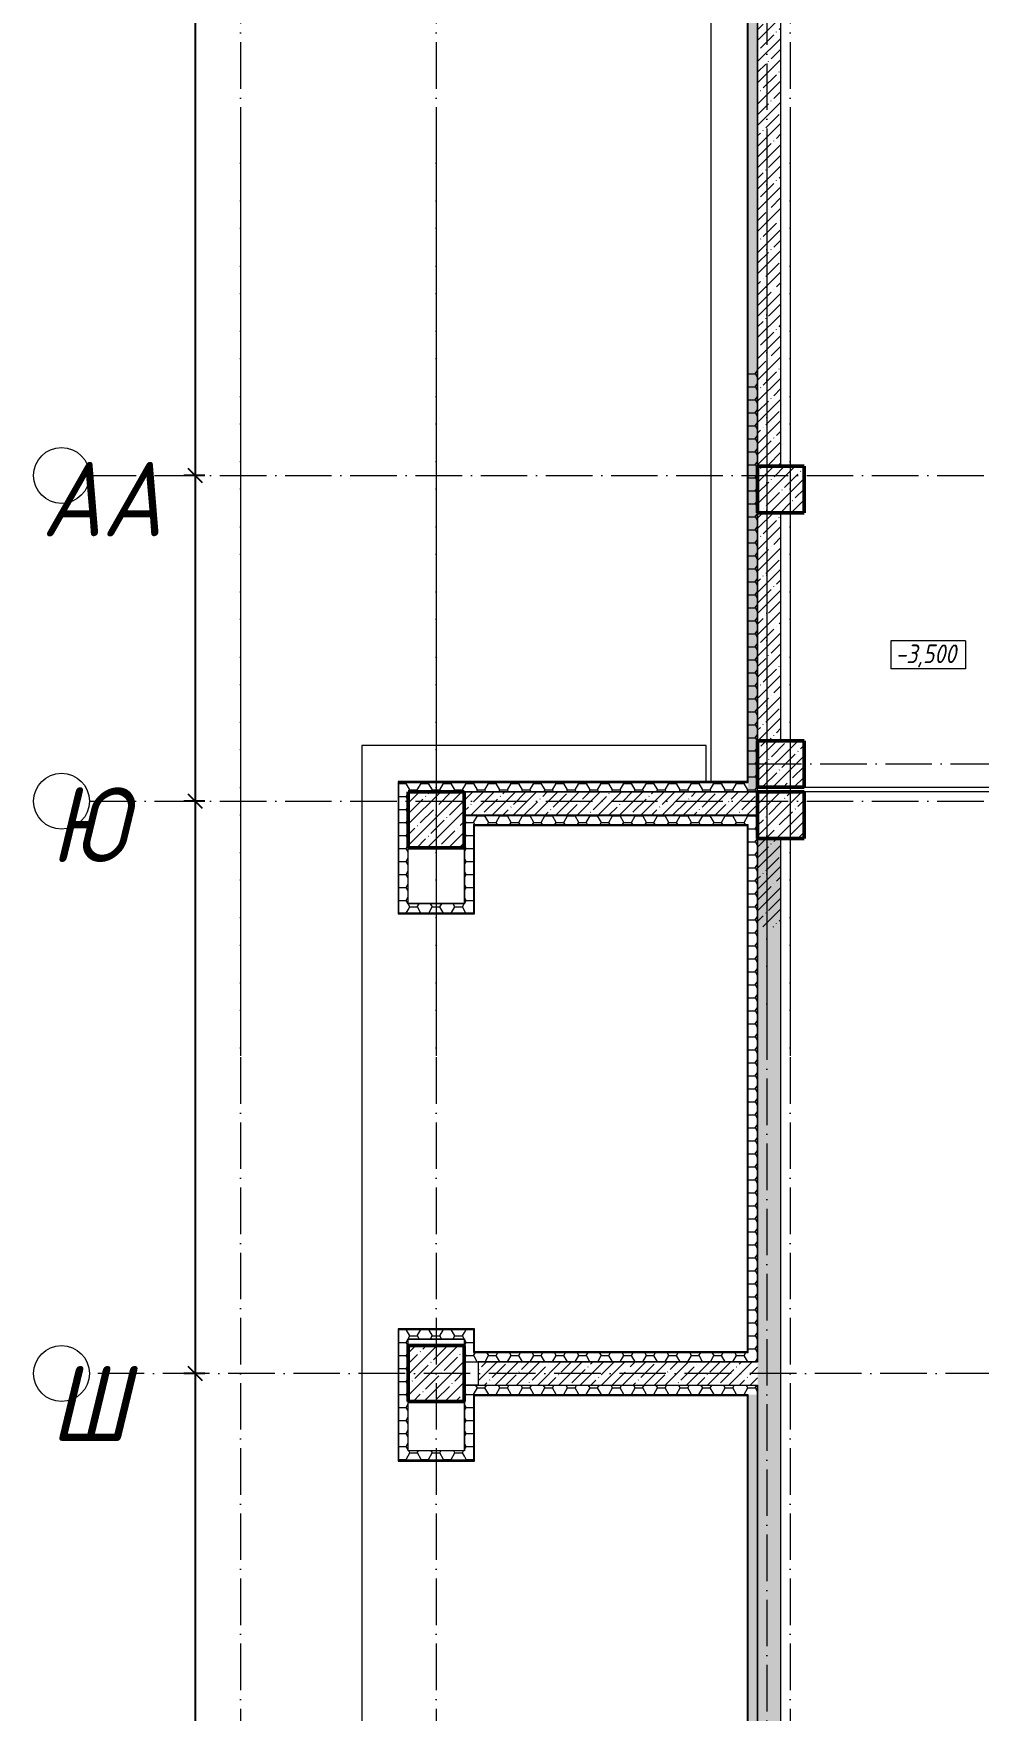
# Model space of a CAD drawing. Header units: millimetres. Extents: x -356862 to 418287, y 0 to 839748.
# Drawn here: x -284025 to -273880, y 492077 to 510096 of the extents above; entities that cross this region are included whole.
import ezdxf

# ---------------------------------------------------------------- set-up
doc = ezdxf.new("R2010")
doc.units = ezdxf.units.MM
doc.linetypes.add('50_200_ШТРИХ_1Т_ш5_п1_п1_', pattern=[700, 500, -100, 0, -100])
for name, color, linetype, lineweight in [('A-____-____-DIMS', 7, 'Continuous', 9), ('A-FLOR-____-OTLN', 7, 'Continuous', 9), ('A-WALL-____-MCUT', 7, 'Continuous', 13), ('A-WALL-____-MCUT-1', 7, 'Continuous', 9), ('A-WALL-____-MCUT-3', 7, 'Continuous', 9), ('A-WALL-____-PATT-1', 7, 'Continuous', 9), ('A-WALL-FNSH-MCUT-1', 7, 'Continuous', 9), ('G-____-____-DIMS', 7, 'Continuous', 9), ('S-COLS-____-MCUT', 7, 'Continuous', 50), ('S-COLS-____-OTLN', 7, 'Continuous', 9), ('S-GRID-____-IDEN', 7, 'Continuous', 9), ('S-GRID-____-OTLN-1', 7, '50_200_ШТРИХ_1Т_ш5_п1_п1_', 9)]:
    doc.layers.add(name, color=color, linetype=linetype, lineweight=lineweight)
doc.styles.add('ISOCPEUR_I', font='isocpeui.ttf', dxfattribs={"width": 0.9, "height": 2.5})
doc.styles.add('ISOCPEUR_I_2', font='isocpeui.ttf', dxfattribs={"width": 0.85, "height": 2.3})
doc.dimstyles.new('ISO-2_5_0_9К_БОЛЬШОЙ_ОСИ', dxfattribs={"dimscale": 304.8, "dimtxt": 248.995294, "dimasz": 0.492126, "dimexe": 0.393701, "dimexo": 0, "dimgap": 0, "dimtad": 1, "dimdec": 0, "dimzin": 0, "dimdsep": 46, "dimtxsty": 'ISOCPEUR_I', "dimblk1": 'OBLIQUE', "dimblk2": 'OBLIQUE', "dimsah": 1, "dimcen": 0.09, "dimdle": 0.393701, "dimazin": 0, "dimtfac": 1, "dimtdec": 4, "dimtix": 1, "dimtmove": 0, "dimatfit": 3, "dimfxl": 1, "dimtvp": 1, "dimtolj": 1, "dimtzin": 0, "dimarcsym": 2})
pattern_1 = [(45, (-71050, -42631.04), (-114.04925, 114.04925), []), (45, (-70935.95, -42631.04), (-114.04925, 114.04925), [201.613, -40.323, 3.353, -36.97])]
pattern_2 = [(0, (-350751.34, 459015.94), (120.967, 69.841), [80.645, -161.29]), (120, (-350751.34, 459015.94), (-120.96808, 69.84086), [80.645, -161.29]), (60, (-350751.34, 459015.94), (-8e-05, 139.68186), [0, -161.29, 80.645, 0])]
pattern_3 = [(45, (-74750, -43231.04), (-114.04925, 114.04925), []), (45, (-74635.95, -43231.04), (-114.04925, 114.04925), [201.613, -40.323, 3.353, -36.97])]
pattern_4 = [(315, (-46181.04, 74750), (114.04925, 114.04925), []), (315, (-46181.04, 74635.95), (114.04925, 114.04925), [201.613, -40.323, 3.353, -36.97])]
pattern_5 = [(45, (-74750, -42681.04), (-114.04925, 114.04925), []), (45, (-74635.95, -42681.04), (-114.04925, 114.04925), [201.613, -40.323, 3.353, -36.97])]
pattern_6 = [(45, (-350751.34, 459015.94), (-114.04925, 114.04925), []), (45, (-350637.3, 459015.94), (-114.04925, 114.04925), [201.612, -40.322, 3.353, -36.97])]
pattern_7 = [(0, (-350751.34, 459015.94), (120.968, 69.841), [80.645, -161.29]), (120, (-350751.34, 459015.94), (-120.96808, 69.84086), [80.645, -161.29]), (60, (-350751.34, 459015.94), (-8e-05, 139.68186), [0, -161.29, 80.645, 0])]
pattern_8 = [(45, (-350751.34, 459015.94), (-114.04925, 114.04925), []), (45, (-350637.3, 459015.94), (-114.04925, 114.04925), [201.612, -40.322, 3.353, -36.97])]

# ---------------------------------------------------------------- blocks, each defined once
blk = doc.blocks.new('BSC_Колонна _Прямоугольная - 600х600-25984397-АР1_Кладочный план подвала в осях 1-64_Ю-ЯЯ')
at = {"layer": 'S-COLS-____-OTLN'}
h = blk.add_hatch(dxfattribs=at)
h.set_pattern_fill('FP_31', color=256, style=0, pattern_type=2)
h.set_pattern_definition(pattern_1)
h.paths.add_polyline_path([(-300, -300), (300, -300), (300, 300), (-300, 300), (-300, 63)], flags=0)
at = {"layer": 'S-COLS-____-MCUT'}
for p, q in [((300, 300), (-300, 300)), ((-300, 300), (-300, -300)), ((300, -300), (300, 300)), ((-300, -300), (300, -300))]:
    blk.add_line(p, q, dxfattribs=at)
blk = doc.blocks.new('BSC_Колонна _Прямоугольная - 500х500-V48-АР1_Кладочный план подвала в осях 1-64_Ю-ЯЯ')
at = {"layer": 'S-COLS-____-OTLN'}
h = blk.add_hatch(dxfattribs=at)
h.set_pattern_fill('FP_57', color=256, style=0, pattern_type=2)
h.set_pattern_definition(pattern_3)
h.paths.add_polyline_path([(-250, -250), (250, -250), (250, 250), (-250, 250)], flags=0)
at = {"layer": 'S-COLS-____-MCUT'}
for p, q in [((250, 250), (-250, 250)), ((-250, 250), (-250, -250)), ((250, -250), (250, 250)), ((-250, -250), (250, -250))]:
    blk.add_line(p, q, dxfattribs=at)
blk = doc.blocks.new('BSC_Колонна _Прямоугольная - 500х500-V123-АР1_Кладочный план подвала в осях 1-64_Ю-ЯЯ')
at = {"layer": 'S-COLS-____-OTLN'}
h = blk.add_hatch(dxfattribs=at)
h.set_pattern_fill('FP_139', color=256, style=0, pattern_type=2)
h.set_pattern_definition(pattern_4)
h.paths.add_polyline_path([(-250, -250), (250, -250), (250, 250), (-250, 250)], flags=0)
at = {"layer": 'S-COLS-____-MCUT'}
for p, q in [((250, 250), (-250, 250)), ((-250, 250), (-250, -250)), ((250, -250), (250, 250)), ((-250, -250), (250, -250))]:
    blk.add_line(p, q, dxfattribs=at)
blk = doc.blocks.new('BSC_Колонна _Прямоугольная - 500х500-V130-АР1_Кладочный план подвала в осях 1-64_Ю-ЯЯ')
at = {"layer": 'S-COLS-____-OTLN'}
h = blk.add_hatch(dxfattribs=at)
h.set_pattern_fill('FP_146', color=256, style=0, pattern_type=2)
h.set_pattern_definition(pattern_5)
h.paths.add_polyline_path([(-250, -250), (250, -250), (250, 250), (-250, 250), (-250, 13)], flags=0)
at = {"layer": 'S-COLS-____-MCUT'}
for p, q in [((250, 250), (-250, 250)), ((-250, 250), (-250, -250)), ((250, -250), (250, 250)), ((-250, -250), (250, -250))]:
    blk.add_line(p, q, dxfattribs=at)
blk = doc.blocks.new('Ось сетки - Круг_Ø6_00__ISO-2_5_0_9K_-25732049-АР1_Кладочный план подвала в осях 1-64_Ю-ЯЯ')
at = {"layer": 'S-GRID-____-IDEN'}
blk.add_circle((0, 0), 3, dxfattribs=at)
blk = doc.blocks.new('_Oblique')
at = {"color": 0, "linetype": 'ByBlock', "lineweight": -2}
blk.add_line((-0.5, -0.5), (0.5, 0.5), dxfattribs=at)
blk = doc.blocks.new('*D8468')
at = {"layer": 'A-____-____-DIMS', "color": 0, "lineweight": -2, "transparency": 16777216}
for p, q in [((-282291, 511067), (-282291, 505227)), ((-282185, 510947), (-282411, 510947)), ((-282185, 505347), (-282411, 505347))]:
    blk.add_line(p, q, dxfattribs=at)
at = {"layer": 'Defpoints', "color": 0, "transparency": 16777216}
for p in [(-282185, 510947), (-282291, 505347), (-282185, 505347)]:
    blk.add_point(p, dxfattribs=at)
at = {"layer": 'A-____-____-DIMS', "color": 0, "lineweight": -2, "transparency": 16777216, "xscale": 150, "yscale": 150, "zscale": 150}
for p, rotation in [((-282291, 510947), 90), ((-282291, 505347), 270)]:
    blk.add_blockref('_Oblique', p, dxfattribs=dict(at, rotation=rotation))
at = {"layer": 'A-____-____-DIMS', "color": 0, "transparency": 16777216, "insert": (-282292, 508147), "char_height": 2.5, "width": 758.48, "attachment_point": 5, "rotation": 90, "style": 'ISOCPEUR_I'}
blk.add_mtext('\\A1;5600', dxfattribs=at)
blk = doc.blocks.new('*D8469')
at = {"layer": 'A-____-____-DIMS', "color": 0, "lineweight": -2, "transparency": 16777216}
for p, q in [((-282291, 505467), (-282291, 501727)), ((-282185, 505347), (-282411, 505347)), ((-282185, 501847), (-282411, 501847))]:
    blk.add_line(p, q, dxfattribs=at)
at = {"layer": 'Defpoints', "color": 0, "transparency": 16777216}
for p in [(-282185, 505347), (-282291, 501847), (-282185, 501847)]:
    blk.add_point(p, dxfattribs=at)
at = {"layer": 'A-____-____-DIMS', "color": 0, "lineweight": -2, "transparency": 16777216, "xscale": 150, "yscale": 150, "zscale": 150}
for p, rotation in [((-282291, 505347), 90), ((-282291, 501847), 270)]:
    blk.add_blockref('_Oblique', p, dxfattribs=dict(at, rotation=rotation))
at = {"layer": 'A-____-____-DIMS', "color": 0, "transparency": 16777216, "insert": (-282292, 503597), "char_height": 2.5, "width": 758.48, "attachment_point": 5, "rotation": 90, "style": 'ISOCPEUR_I'}
blk.add_mtext('\\A1;3500', dxfattribs=at)
blk = doc.blocks.new('Высотные отметки - 9_5х3_5_h_-17668430-АР1_Кладочный план подвала в осях 1-64_Ю-ЯЯ')
at = {"layer": 'G-____-____-DIMS'}
for p, q in [((-4, 3), (-4, 0)), ((4, 3), (-4, 3)), ((4, 3), (4, 0)), ((4, 0), (-4, 0))]:
    blk.add_line(p, q, dxfattribs=at)
blk = doc.blocks.new('BSC_Колонна _Прямоугольная - 600х600-25984397-АР1_Кладочный план подвала в осях 1-64_А-ГГ')
at = {"layer": 'S-COLS-____-OTLN'}
h = blk.add_hatch(dxfattribs=at)
h.set_pattern_fill('FP_14', color=256, style=0, pattern_type=2)
h.set_pattern_definition(pattern_1)
h.paths.add_polyline_path([(-300, -300), (300, -300), (300, 300), (-300, 300)], flags=0)
at = {"layer": 'S-COLS-____-MCUT'}
for p, q in [((300, 300), (-300, 300)), ((-300, 300), (-300, -300)), ((300, -300), (300, 300)), ((-300, -300), (300, -300))]:
    blk.add_line(p, q, dxfattribs=at)
blk = doc.blocks.new('BSC_Колонна _Прямоугольная - 600х600-V8-АР1_Кладочный план подвала в осях 1-64_А-ГГ')
at = {"layer": 'S-COLS-____-OTLN'}
h = blk.add_hatch(dxfattribs=at)
h.set_pattern_fill('FP_17', color=256, style=0, pattern_type=2)
h.set_pattern_definition([(315, (-36681.04, 71050), (114.04925, 114.04925), []), (315, (-36681.04, 70935.95), (114.04925, 114.04925), [201.613, -40.323, 3.353, -36.97])])
h.paths.add_polyline_path([(-300, 300), (-300, -300), (300, -300), (300, 300), (174, 300)], flags=0)
at = {"layer": 'S-COLS-____-MCUT'}
for p, q in [((300, 300), (-300, 300)), ((-300, 300), (-300, -300)), ((300, -300), (300, 300)), ((-300, -300), (300, -300))]:
    blk.add_line(p, q, dxfattribs=at)
blk = doc.blocks.new('BSC_Колонна _Прямоугольная - 500х500-V88-АР1_Кладочный план подвала в осях 1-64_А-ГГ')
at = {"layer": 'S-COLS-____-OTLN'}
h = blk.add_hatch(dxfattribs=at)
h.set_pattern_fill('FP_100', color=256, style=0, pattern_type=2)
h.set_pattern_definition(pattern_3)
h.paths.add_polyline_path([(-250, -250), (250, -250), (250, 250), (-250, 250)], flags=0)
at = {"layer": 'S-COLS-____-MCUT'}
for p, q in [((250, 250), (-250, 250)), ((-250, 250), (-250, -250)), ((250, -250), (250, 250)), ((-250, -250), (250, -250))]:
    blk.add_line(p, q, dxfattribs=at)
blk = doc.blocks.new('BSC_Колонна _Прямоугольная - 500х500-V127-АР1_Кладочный план подвала в осях 1-64_А-ГГ')
at = {"layer": 'S-COLS-____-OTLN'}
h = blk.add_hatch(dxfattribs=at)
h.set_pattern_fill('FP_142', color=256, style=0, pattern_type=2)
h.set_pattern_definition(pattern_4)
h.paths.add_polyline_path([(-250, 250), (-250, -250), (250, -250), (250, 250)], flags=0)
at = {"layer": 'S-COLS-____-MCUT'}
for p, q in [((250, 250), (-250, 250)), ((-250, 250), (-250, -250)), ((250, -250), (250, 250)), ((-250, -250), (250, -250))]:
    blk.add_line(p, q, dxfattribs=at)
blk = doc.blocks.new('BSC_Колонна _Прямоугольная - 500х500-V133-АР1_Кладочный план подвала в осях 1-64_А-ГГ')
at = {"layer": 'S-COLS-____-OTLN'}
h = blk.add_hatch(dxfattribs=at)
h.set_pattern_fill('FP_149', color=256, style=0, pattern_type=2)
h.set_pattern_definition(pattern_5)
h.paths.add_polyline_path([(-250, -250), (250, -250), (250, 250), (-250, 250), (-250, 194)], flags=0)
at = {"layer": 'S-COLS-____-MCUT'}
for p, q in [((250, 250), (-250, 250)), ((-250, 250), (-250, -250)), ((250, -250), (250, 250)), ((-250, -250), (250, -250))]:
    blk.add_line(p, q, dxfattribs=at)
blk = doc.blocks.new('Ось сетки - Круг_Ø6_00__ISO-2_5_0_9K_-25732049-АР1_Кладочный план подвала в осях 1-64_А-ГГ')
at = {"layer": 'S-GRID-____-IDEN'}
blk.add_circle((0, 0), 3, dxfattribs=at)
blk = doc.blocks.new('*D8091')
at = {"layer": 'A-____-____-DIMS', "color": 0, "lineweight": -2, "transparency": 16777216}
for p, q in [((-282291, 505467), (-282291, 501727)), ((-282185, 505347), (-282411, 505347)), ((-282185, 501847), (-282411, 501847))]:
    blk.add_line(p, q, dxfattribs=at)
at = {"layer": 'Defpoints', "color": 0, "transparency": 16777216}
for p in [(-282185, 505347), (-282291, 501847), (-282185, 501847)]:
    blk.add_point(p, dxfattribs=at)
at = {"layer": 'A-____-____-DIMS', "color": 0, "lineweight": -2, "transparency": 16777216, "xscale": 150, "yscale": 150, "zscale": 150}
for p, rotation in [((-282291, 505347), 90), ((-282291, 501847), 270)]:
    blk.add_blockref('_Oblique', p, dxfattribs=dict(at, rotation=rotation))
at = {"layer": 'A-____-____-DIMS', "color": 0, "transparency": 16777216, "insert": (-282292, 503597), "char_height": 2.5, "width": 758.48, "attachment_point": 5, "rotation": 90, "style": 'ISOCPEUR_I'}
blk.add_mtext('\\A1;3500', dxfattribs=at)
blk = doc.blocks.new('*D8092')
at = {"layer": 'A-____-____-DIMS', "color": 0, "lineweight": -2, "transparency": 16777216}
for p, q in [((-282185, 501847), (-282411, 501847)), ((-282291, 501967), (-282291, 495577)), ((-282185, 495697), (-282411, 495697))]:
    blk.add_line(p, q, dxfattribs=at)
at = {"layer": 'Defpoints', "color": 0, "transparency": 16777216}
for p in [(-282185, 501847), (-282291, 495697), (-282185, 495697)]:
    blk.add_point(p, dxfattribs=at)
at = {"layer": 'A-____-____-DIMS', "color": 0, "lineweight": -2, "transparency": 16777216, "xscale": 150, "yscale": 150, "zscale": 150}
for p, rotation in [((-282291, 501847), 90), ((-282291, 495697), 270)]:
    blk.add_blockref('_Oblique', p, dxfattribs=dict(at, rotation=rotation))
at = {"layer": 'A-____-____-DIMS', "color": 0, "transparency": 16777216, "insert": (-282292, 498772), "char_height": 2.5, "width": 701.02, "attachment_point": 5, "rotation": 90, "style": 'ISOCPEUR_I'}
blk.add_mtext('\\A1;6150', dxfattribs=at)
blk = doc.blocks.new('*D8093')
at = {"layer": 'A-____-____-DIMS', "color": 0, "lineweight": -2, "transparency": 16777216}
for p, q in [((-282291, 495817), (-282291, 489577)), ((-282185, 495697), (-282411, 495697)), ((-282185, 489697), (-282411, 489697))]:
    blk.add_line(p, q, dxfattribs=at)
at = {"layer": 'Defpoints', "color": 0, "transparency": 16777216}
for p in [(-282185, 495697), (-282291, 489697), (-282185, 489697)]:
    blk.add_point(p, dxfattribs=at)
at = {"layer": 'A-____-____-DIMS', "color": 0, "lineweight": -2, "transparency": 16777216, "xscale": 150, "yscale": 150, "zscale": 150}
for p, rotation in [((-282291, 495697), 90), ((-282291, 489697), 270)]:
    blk.add_blockref('_Oblique', p, dxfattribs=dict(at, rotation=rotation))
at = {"layer": 'A-____-____-DIMS', "color": 0, "transparency": 16777216, "insert": (-282292, 492697), "char_height": 2.5, "width": 758.48, "attachment_point": 5, "rotation": 90, "style": 'ISOCPEUR_I'}
blk.add_mtext('\\A1;6000', dxfattribs=at)

msp = doc.modelspace()

# ---------------------------------------------------------------- hatches: boundary and pattern name
at = {"layer": 'A-WALL-____-PATT-1'}
h = msp.add_hatch(dxfattribs=at)
h.set_pattern_fill('FP_54', color=256, style=0, pattern_type=2)
h.set_pattern_definition(pattern_2)
h.paths.add_polyline_path([(-276253.3432, 501948.983), (-276253.3432, 514086.983), (-276251.3432, 514086.983), (-276251.3432, 514094.983), (-276353.3432, 514094.983), (-276353.3432, 501948.983)], flags=0)
h = msp.add_hatch(dxfattribs=at)
h.set_pattern_fill('FP_1', color=256, style=0, pattern_type=2)
h.set_pattern_definition(pattern_6)
h.paths.add_polyline_path([(-276251.3432, 505446.983), (-276001.3432, 505446.983), (-276001.3432, 510696.983), (-276251.3432, 510696.983), (-276251.3432, 506553.2468)], flags=0)
h = msp.add_hatch(dxfattribs=at)
h.set_pattern_fill('FP_91', color=256, style=0, pattern_type=2)
h.set_pattern_definition(pattern_7)
h.paths.add_polyline_path([(-276253.3432, 501948.983), (-276253.3432, 506517.1216), (-276353.3432, 506517.1216), (-276353.3432, 501948.983)], flags=0)
h = msp.add_hatch(dxfattribs=at)
h.set_pattern_fill('FP_1', color=256, style=0, pattern_type=2)
h.set_pattern_definition(pattern_8)
h.paths.add_polyline_path([(-276001.3432, 505446.983), (-276001.3432, 506517.1216), (-276251.3432, 506517.1216), (-276251.3432, 505446.983)], flags=0)
h = msp.add_hatch(dxfattribs=at)
h.set_pattern_fill('FP_1', color=256, style=0, pattern_type=2)
h.set_pattern_definition(pattern_6)
h.paths.add_polyline_path([(-276251.3432, 502496.983), (-276001.3432, 502496.983), (-276001.3432, 504946.983), (-276251.3432, 504946.983), (-276251.3432, 503324.2719)], flags=0)
h = msp.add_hatch(dxfattribs=at)
h.set_pattern_fill('FP_1', color=256, style=0, pattern_type=2)
h.set_pattern_definition(pattern_8)
h.paths.add_polyline_path([(-276001.3432, 502496.983), (-276001.3432, 504946.983), (-276251.3432, 504946.983), (-276251.3432, 502496.983)], flags=0)
h = msp.add_hatch(dxfattribs=at)
h.set_pattern_fill('FP_54', color=256, style=0, pattern_type=2)
h.set_pattern_definition(pattern_2)
h.paths.add_polyline_path([(-276361.3432, 501946.983), (-276353.3432, 501946.983), (-276353.3432, 502048.983), (-280103.3432, 502048.983), (-280103.3432, 501948.983), (-276361.3432, 501948.983)], flags=0)
h = msp.add_hatch(dxfattribs=at)
h.set_pattern_fill('FP_91', color=256, style=0, pattern_type=2)
h.set_pattern_definition(pattern_7)
h.paths.add_polyline_path([(-276361.3432, 501946.983), (-276353.3432, 501946.983), (-276353.3432, 502048.983), (-280103.3432, 502048.983), (-280103.3432, 501948.983), (-276361.3432, 501948.983)], flags=0)
h = msp.add_hatch(dxfattribs=at)
h.set_pattern_fill('FP_54', color=256, style=0, pattern_type=2)
h.set_pattern_definition(pattern_2)
h.paths.add_polyline_path([(-280003.3432, 500644.983), (-280003.3432, 501948.983), (-280103.3432, 501948.983), (-280103.3432, 500644.983), (-280066.7563, 500644.983)], flags=0)
h = msp.add_hatch(dxfattribs=at)
h.set_pattern_fill('FP_91', color=256, style=0, pattern_type=2)
h.set_pattern_definition(pattern_7)
h.paths.add_polyline_path([(-280003.3432, 500644.983), (-280003.3432, 501948.983), (-280103.3432, 501948.983), (-280103.3432, 500644.983), (-280066.582, 500644.983)], flags=0)
h = msp.add_hatch(dxfattribs=at)
h.set_pattern_fill('FP_1', color=256, style=0, pattern_type=2)
h.set_pattern_definition(pattern_6)
h.paths.add_polyline_path([(-279299.3432, 501696.983), (-276251.3432, 501696.983), (-276251.3432, 501946.983), (-279401.3432, 501946.983), (-279401.3432, 501696.983), (-279399.3432, 501696.983)], flags=0)
h = msp.add_hatch(dxfattribs=at)
h.set_pattern_fill('FP_1', color=256, style=0, pattern_type=2)
h.set_pattern_definition(pattern_8)
h.paths.add_polyline_path([(-276531.5755, 501696.983), (-276251.3432, 501696.983), (-276251.3432, 501946.983), (-279401.3432, 501946.983), (-279401.3432, 501696.983), (-278299.0788, 501696.983)], flags=0)
h = msp.add_hatch(dxfattribs=at)
h.set_pattern_fill('FP_54', color=256, style=0, pattern_type=2)
h.set_pattern_definition(pattern_2)
h.paths.add_polyline_path([(-279299.3432, 500744.983), (-279299.3432, 501694.983), (-279399.3432, 501694.983), (-279399.3432, 500744.983)], flags=0)
h = msp.add_hatch(dxfattribs=at)
h.set_pattern_fill('FP_91', color=256, style=0, pattern_type=2)
h.set_pattern_definition(pattern_7)
h.paths.add_polyline_path([(-279399.3432, 500744.983), (-279299.3432, 500744.983), (-279299.3432, 501694.983), (-279399.3432, 501694.983), (-279399.3432, 500746.983)], flags=0)
h = msp.add_hatch(dxfattribs=at)
h.set_pattern_fill('FP_54', color=256, style=0, pattern_type=2)
h.set_pattern_definition(pattern_2)
h.paths.add_polyline_path([(-276253.3432, 501594.983), (-276253.3432, 501694.983), (-279299.3432, 501694.983), (-279299.3432, 501594.983), (-276353.3432, 501594.983)], flags=0)
h = msp.add_hatch(dxfattribs=at)
h.set_pattern_fill('FP_91', color=256, style=0, pattern_type=2)
h.set_pattern_definition(pattern_7)
h.paths.add_polyline_path([(-276353.3432, 501594.983), (-276253.3432, 501594.983), (-276253.3432, 501694.983), (-279299.3432, 501694.983), (-279299.3432, 501594.983), (-276531.5755, 501594.983)], flags=0)
h = msp.add_hatch(dxfattribs=at)
h.set_pattern_fill('FP_54', color=256, style=0, pattern_type=2)
h.set_pattern_definition(pattern_2)
h.paths.add_polyline_path([(-276353.3432, 500496.983), (-276253.3432, 500496.983), (-276253.3432, 501586.983), (-276251.3432, 501586.983), (-276251.3432, 501594.983), (-276353.3432, 501594.983), (-276353.3432, 501586.983)], flags=0)
h = msp.add_hatch(dxfattribs=at)
h.set_pattern_fill('FP_91', color=256, style=0, pattern_type=2)
h.set_pattern_definition(pattern_7)
h.paths.add_polyline_path([(-276310.6376, 495823.983), (-276253.3432, 495823.983), (-276253.3432, 501586.983), (-276251.3432, 501586.983), (-276251.3432, 501594.983), (-276353.3432, 501594.983), (-276353.3432, 495823.983)], flags=0)
h = msp.add_hatch(dxfattribs=at)
h.set_pattern_fill('FP_1', color=256, style=0, pattern_type=2)
h.set_pattern_definition(pattern_6)
h.paths.add_polyline_path([(-276001.3432, 500496.983), (-276001.3432, 501446.983), (-276251.3432, 501446.983), (-276251.3432, 500496.983)], flags=0)
h = msp.add_hatch(dxfattribs=at)
h.set_pattern_fill('FP_1', color=256, style=0, pattern_type=2)
h.set_pattern_definition(pattern_8)
h.paths.add_polyline_path([(-276251.3432, 471846.983), (-276001.3432, 471846.983), (-276001.3432, 501446.983), (-276251.3432, 501446.983), (-276251.3432, 473510.6932)], flags=0)
h = msp.add_hatch(dxfattribs=at)
h.set_pattern_fill('FP_54', color=256, style=0, pattern_type=2)
h.set_pattern_definition(pattern_2)
h.paths.add_polyline_path([(-279299.3432, 500644.983), (-279299.3432, 500744.983), (-280003.3432, 500744.983), (-280003.3432, 500644.983), (-280001.3432, 500644.983)], flags=0)
h = msp.add_hatch(dxfattribs=at)
h.set_pattern_fill('FP_91', color=256, style=0, pattern_type=2)
h.set_pattern_definition(pattern_7)
h.paths.add_polyline_path([(-279299.3432, 500644.983), (-279299.3432, 500744.983), (-280003.3432, 500744.983), (-280003.3432, 500644.983), (-280001.3432, 500644.983)], flags=0)
h = msp.add_hatch(dxfattribs=at)
h.set_pattern_fill('FP_91', color=256, style=0, pattern_type=2)
h.set_pattern_definition(pattern_7)
h.paths.add_polyline_path([(-279399.3432, 496068.983), (-279399.3432, 496168.983), (-280103.3432, 496168.983), (-280103.3432, 496068.983), (-279401.3432, 496068.983)], flags=0)
h = msp.add_hatch(dxfattribs=at)
h.set_pattern_fill('FP_91', color=256, style=0, pattern_type=2)
h.set_pattern_definition(pattern_7)
h.paths.add_polyline_path([(-280066.582, 494764.983), (-280003.3432, 494764.983), (-280003.3432, 496068.983), (-280103.3432, 496068.983), (-280103.3432, 494764.983)], flags=0)
h = msp.add_hatch(dxfattribs=at)
h.set_pattern_fill('FP_91', color=256, style=0, pattern_type=2)
h.set_pattern_definition(pattern_7)
h.paths.add_polyline_path([(-279299.3432, 495823.983), (-279299.3432, 496168.983), (-279399.3432, 496168.983), (-279399.3432, 495823.983)], flags=0)
h = msp.add_hatch(dxfattribs=at)
h.set_pattern_fill('FP_91', color=256, style=0, pattern_type=2)
h.set_pattern_definition(pattern_7)
h.paths.add_polyline_path([(-276361.3432, 495821.983), (-276353.3432, 495821.983), (-276353.3432, 495923.983), (-279299.3432, 495923.983), (-279299.3432, 495821.983), (-279291.3432, 495821.983), (-279291.3432, 495823.983), (-276361.3432, 495823.983)], flags=0)
h = msp.add_hatch(dxfattribs=at)
h.set_pattern_fill('FP_1', color=256, style=0, pattern_type=2)
h.set_pattern_definition(pattern_8)
h.paths.add_polyline_path([(-276251.3432, 495571.983), (-276251.3432, 495821.983), (-279251.3432, 495821.983), (-279251.3432, 495571.983), (-276310.6376, 495571.983)], flags=0)
h = msp.add_hatch(dxfattribs=at)
h.set_pattern_fill('FP_91', color=256, style=0, pattern_type=2)
h.set_pattern_definition(pattern_7)
h.paths.add_polyline_path([(-279399.3432, 494764.983), (-279299.3432, 494764.983), (-279299.3432, 495569.983), (-279399.3432, 495569.983), (-279399.3432, 494864.983)], flags=0)
h = msp.add_hatch(dxfattribs=at)
h.set_pattern_fill('FP_91', color=256, style=0, pattern_type=2)
h.set_pattern_definition(pattern_7)
h.paths.add_polyline_path([(-276310.6376, 495469.983), (-276253.3432, 495469.983), (-276253.3432, 495569.983), (-279291.3432, 495569.983), (-279291.3432, 495571.983), (-279299.3432, 495571.983), (-279299.3432, 495469.983), (-276353.3432, 495469.983)], flags=0)
h = msp.add_hatch(dxfattribs=at)
h.set_pattern_fill('FP_91', color=256, style=0, pattern_type=2)
h.set_pattern_definition(pattern_7)
h.paths.add_polyline_path([(-276251.3432, 477923.983), (-276251.3432, 477931.983), (-276253.3432, 477931.983), (-276253.3432, 495461.983), (-276251.3432, 495461.983), (-276251.3432, 495469.983), (-276353.3432, 495469.983), (-276353.3432, 477923.983), (-276253.3432, 477923.983)], flags=0)
h = msp.add_hatch(dxfattribs=at)
h.set_pattern_fill('FP_91', color=256, style=0, pattern_type=2)
h.set_pattern_definition(pattern_7)
h.paths.add_polyline_path([(-280003.3432, 494764.983), (-279399.3432, 494764.983), (-279399.3432, 494864.983), (-280003.3432, 494864.983)], flags=0)

# ---------------------------------------------------------------- linework, layer by layer
at = {"layer": 'A-FLOR-____-OTLN'}
for p, q in [((-276751.3432, 514086.983), (-276751.3432, 502056.983)), ((-276751.3432, 506517.1216), (-276751.3432, 502056.983)), ((-276801.3432, 502446.983), (-280501.3432, 502446.983)), ((-280501.3432, 502446.983), (-280501.3432, 500496.983)), ((-276801.3432, 502446.983), (-280501.3432, 502446.983)), ((-280501.3432, 502446.983), (-280501.3432, 470846.983)), ((-276801.3432, 502056.983), (-276801.3432, 502446.983)), ((-276801.3432, 502056.983), (-276801.3432, 502446.983)), ((-275751.3432, 501996.983), (-273251.3432, 501996.983)), ((-275751.3432, 501996.983), (-273251.3432, 501996.983)), ((-273251.3432, 501946.983), (-275751.3432, 501946.983)), ((-273251.3432, 501946.983), (-275751.3432, 501946.983))]:
    msp.add_line(p, q, dxfattribs=at)
at = {"layer": 'A-WALL-____-MCUT'}
for p, q in [((-276361.3432, 514086.983), (-276361.3432, 502056.983)), ((-276353.3432, 502048.983), (-276353.3432, 514094.983)), ((-276361.3432, 506517.1216), (-276361.3432, 502056.983)), ((-276353.3432, 502048.983), (-276353.3432, 506517.1216)), ((-276361.3432, 502056.983), (-280111.3432, 502056.983)), ((-280111.3432, 502056.983), (-280111.3432, 500636.983)), ((-276361.3432, 502056.983), (-280111.3432, 502056.983)), ((-280111.3432, 502056.983), (-280111.3432, 500636.983)), ((-280103.3432, 502048.983), (-276353.3432, 502048.983)), ((-280103.3432, 500644.983), (-280103.3432, 502048.983)), ((-280103.3432, 502048.983), (-276353.3432, 502048.983)), ((-280103.3432, 500644.983), (-280103.3432, 502048.983)), ((-279299.3432, 501594.983), (-279299.3432, 500644.983)), ((-279299.3432, 501594.983), (-276353.3432, 501594.983)), ((-279299.3432, 501594.983), (-279299.3432, 500644.983)), ((-279299.3432, 501594.983), (-276353.3432, 501594.983)), ((-279291.3432, 500636.983), (-279291.3432, 501586.983)), ((-279291.3432, 501586.983), (-276361.3432, 501586.983)), ((-279291.3432, 500636.983), (-279291.3432, 501586.983)), ((-279291.3432, 501586.983), (-276361.3432, 501586.983)), ((-276361.3432, 501586.983), (-276361.3432, 500496.983)), ((-276361.3432, 501586.983), (-276361.3432, 495931.983)), ((-276353.3432, 500496.983), (-276353.3432, 501594.983)), ((-276353.3432, 495923.983), (-276353.3432, 501594.983)), ((-280111.3432, 500636.983), (-279291.3432, 500636.983)), ((-280111.3432, 500636.983), (-279291.3432, 500636.983)), ((-279299.3432, 500644.983), (-280103.3432, 500644.983)), ((-279299.3432, 500644.983), (-280103.3432, 500644.983)), ((-279291.3432, 496176.983), (-280111.3432, 496176.983)), ((-280111.3432, 496176.983), (-280111.3432, 494756.983)), ((-280103.3432, 496168.983), (-279299.3432, 496168.983)), ((-280103.3432, 494764.983), (-280103.3432, 496168.983)), ((-279299.3432, 496168.983), (-279299.3432, 495923.983)), ((-279291.3432, 495931.983), (-279291.3432, 496176.983)), ((-279299.3432, 495923.983), (-276353.3432, 495923.983)), ((-276361.3432, 495931.983), (-279291.3432, 495931.983)), ((-279299.3432, 495821.983), (-279291.3432, 495821.983)), ((-279291.3432, 495571.983), (-279299.3432, 495571.983)), ((-279299.3432, 495469.983), (-279299.3432, 494764.983)), ((-276353.3432, 495469.983), (-279299.3432, 495469.983)), ((-279291.3432, 494756.983), (-279291.3432, 495461.983)), ((-279291.3432, 495461.983), (-276361.3432, 495461.983)), ((-276361.3432, 495461.983), (-276361.3432, 489931.983)), ((-276353.3432, 477923.983), (-276353.3432, 495469.983)), ((-280111.3432, 494756.983), (-279291.3432, 494756.983)), ((-279299.3432, 494764.983), (-280103.3432, 494764.983))]:
    msp.add_line(p, q, dxfattribs=at)
at = {"layer": 'A-WALL-____-MCUT-1'}
for p, q in [((-276251.3432, 510696.983), (-276251.3432, 505446.983)), ((-276001.3432, 505446.983), (-276001.3432, 510696.983)), ((-276251.3432, 506517.1216), (-276251.3432, 505446.983)), ((-276001.3432, 505446.983), (-276001.3432, 506517.1216)), ((-276251.3432, 504946.983), (-276251.3432, 502496.983)), ((-276251.3432, 504946.983), (-276251.3432, 502496.983)), ((-276001.3432, 502496.983), (-276001.3432, 504946.983)), ((-276001.3432, 502496.983), (-276001.3432, 504946.983)), ((-276251.3432, 501946.983), (-279401.3432, 501946.983)), ((-276251.3432, 501946.983), (-279401.3432, 501946.983)), ((-276251.3432, 501696.983), (-279401.3432, 501696.983)), ((-276251.3432, 501696.983), (-279401.3432, 501696.983)), ((-276251.3432, 501446.983), (-276251.3432, 500496.983)), ((-276251.3432, 501446.983), (-276251.3432, 495821.983)), ((-276001.3432, 500496.983), (-276001.3432, 501446.983)), ((-276001.3432, 471846.983), (-276001.3432, 501446.983)), ((-276251.3432, 495821.983), (-279251.3432, 495821.983)), ((-279251.3432, 495821.983), (-279251.3432, 495571.983)), ((-279251.3432, 495571.983), (-276251.3432, 495571.983)), ((-276251.3432, 495571.983), (-276251.3432, 489821.983))]:
    msp.add_line(p, q, dxfattribs=at)
at = {"layer": 'A-WALL-____-MCUT-3'}
for p, q in [((-276253.3432, 501946.983), (-276253.3432, 514196.983)), ((-276253.3432, 501946.983), (-276253.3432, 506517.1216)), ((-280003.3432, 501948.983), (-276251.3432, 501948.983)), ((-280003.3432, 500744.983), (-280003.3432, 501948.983)), ((-280003.3432, 501948.983), (-276251.3432, 501948.983)), ((-280003.3432, 500744.983), (-280003.3432, 501948.983)), ((-279399.3432, 501946.983), (-279399.3432, 500744.983)), ((-279399.3432, 501946.983), (-279399.3432, 500744.983)), ((-276353.3432, 501948.983), (-276353.3432, 501946.983)), ((-276353.3432, 501948.983), (-276353.3432, 501946.983)), ((-276251.3432, 501946.983), (-276251.3432, 501948.983)), ((-276251.3432, 501946.983), (-276251.3432, 501948.983)), ((-279399.3432, 501694.983), (-276251.3432, 501694.983)), ((-279399.3432, 501694.983), (-276251.3432, 501694.983)), ((-276253.3432, 500496.983), (-276253.3432, 501696.983)), ((-276253.3432, 495821.983), (-276253.3432, 501696.983)), ((-276253.3432, 501594.983), (-276251.3432, 501594.983)), ((-276253.3432, 501594.983), (-276251.3432, 501594.983)), ((-279399.3432, 500744.983), (-280003.3432, 500744.983)), ((-279399.3432, 500744.983), (-280003.3432, 500744.983)), ((-280003.3432, 496068.983), (-279399.3432, 496068.983)), ((-280003.3432, 494864.983), (-280003.3432, 496068.983)), ((-279399.3432, 496068.983), (-279399.3432, 495821.983)), ((-279401.3432, 495823.983), (-276251.3432, 495823.983)), ((-279401.3432, 495821.983), (-279299.3432, 495821.983)), ((-279299.3432, 495821.983), (-279299.3432, 495823.983)), ((-276353.3432, 495823.983), (-276353.3432, 495821.983)), ((-276251.3432, 495569.983), (-279401.3432, 495569.983)), ((-279299.3432, 495571.983), (-279399.3432, 495571.983)), ((-279399.3432, 495571.983), (-279399.3432, 494864.983)), ((-279299.3432, 495569.983), (-279299.3432, 495571.983)), ((-276253.3432, 477821.983), (-276253.3432, 495571.983)), ((-276253.3432, 495469.983), (-276251.3432, 495469.983)), ((-279399.3432, 494864.983), (-280003.3432, 494864.983))]:
    msp.add_line(p, q, dxfattribs=at)
at = {"layer": 'A-WALL-FNSH-MCUT-1'}
for p, q in [((-279401.3432, 501946.983), (-279401.3432, 501946.983)), ((-279401.3432, 501946.983), (-279401.3432, 501946.983)), ((-276251.3432, 501948.983), (-276251.3432, 501996.983)), ((-276251.3432, 501948.983), (-276251.3432, 501996.983)), ((-280001.3432, 500746.983), (-280001.3432, 501346.983)), ((-280001.3432, 500746.983), (-280001.3432, 501346.983)), ((-279401.3432, 501346.983), (-279401.3432, 500746.983)), ((-279401.3432, 501346.983), (-279401.3432, 500746.983)), ((-279401.3432, 500746.983), (-280001.3432, 500746.983)), ((-279401.3432, 500746.983), (-280001.3432, 500746.983)), ((-280001.3432, 496066.983), (-279401.3432, 496066.983)), ((-280001.3432, 495996.983), (-280001.3432, 496066.983)), ((-279401.3432, 496066.983), (-279401.3432, 495996.983)), ((-279291.3432, 495821.983), (-279251.3432, 495821.983)), ((-279399.3432, 495571.983), (-279401.3432, 495571.983)), ((-279251.3432, 495571.983), (-279291.3432, 495571.983)), ((-280001.3432, 494866.983), (-280001.3432, 495396.983)), ((-279401.3432, 495396.983), (-279401.3432, 494866.983)), ((-279401.3432, 494866.983), (-280001.3432, 494866.983))]:
    msp.add_line(p, q, dxfattribs=at)
at = {"layer": 'S-GRID-____-OTLN-1'}
for p, q in [((-281801.3432, 549908.7924), (-281801.3432, 499110.3507)), ((-279701.3432, 549908.7924), (-279701.3432, 499110.3507)), ((-275901.3432, 549908.7924), (-275901.3432, 499110.3507)), ((-276151.3432, 549680.9515), (-276151.3432, 499429.186)), ((-281801.3432, 508896.9006), (-281801.3432, 454533.3346)), ((-279701.3432, 508896.9006), (-279701.3432, 454723.7281)), ((-275901.3432, 508896.9006), (-275901.3432, 470346.983)), ((-276151.3432, 508669.0597), (-276151.3432, 470346.983)), ((-283424.5728, 505346.983), (-260432.5559, 505346.983)), ((-283424.5728, 505346.983), (-260432.5559, 505346.983)), ((-276279.0288, 502246.983), (-246822.0821, 502246.983)), ((-276279.0288, 502246.983), (-246822.0821, 502246.983)), ((-283424.5728, 501846.983), (-246676.9366, 501846.983)), ((-283424.5728, 501846.983), (-246676.9366, 501846.983)), ((-260432.5559, 495696.983), (-283424.5728, 495696.983))]:
    msp.add_line(p, q, dxfattribs=at)

# ---------------------------------------------------------------- block references
at = {"layer": 'G-____-____-DIMS', "xscale": 99.99999999999993, "yscale": 99.99999999999993, "zscale": 99.99999999999993}
msp.add_blockref('Высотные отметки - 9_5х3_5_h_-17668430-АР1_Кладочный план подвала в осях 1-64_Ю-ЯЯ', (-274419.05, 503269.5936), dxfattribs=at)
at = {"layer": 'S-COLS-____-OTLN', "rotation": 89.9999999999999}
for name, p in [('BSC_Колонна _Прямоугольная - 500х500-V123-АР1_Кладочный план подвала в осях 1-64_Ю-ЯЯ', (-276001.3432, 505196.983)), ('BSC_Колонна _Прямоугольная - 500х500-V127-АР1_Кладочный план подвала в осях 1-64_А-ГГ', (-276001.3432, 505196.983)), ('BSC_Колонна _Прямоугольная - 600х600-V8-АР1_Кладочный план подвала в осях 1-64_А-ГГ', (-279701.3432, 495696.983))]:
    msp.add_blockref(name, p, dxfattribs=at)
at = {"layer": 'S-COLS-____-OTLN'}
for name, p in [('BSC_Колонна _Прямоугольная - 500х500-V48-АР1_Кладочный план подвала в осях 1-64_Ю-ЯЯ', (-276001.3432, 502246.983)), ('BSC_Колонна _Прямоугольная - 500х500-V88-АР1_Кладочный план подвала в осях 1-64_А-ГГ', (-276001.3432, 502246.983)), ('BSC_Колонна _Прямоугольная - 600х600-25984397-АР1_Кладочный план подвала в осях 1-64_Ю-ЯЯ', (-279701.3432, 501646.983)), ('BSC_Колонна _Прямоугольная - 600х600-25984397-АР1_Кладочный план подвала в осях 1-64_А-ГГ', (-279701.3432, 501646.983)), ('BSC_Колонна _Прямоугольная - 500х500-V130-АР1_Кладочный план подвала в осях 1-64_Ю-ЯЯ', (-276001.3432, 501696.983)), ('BSC_Колонна _Прямоугольная - 500х500-V133-АР1_Кладочный план подвала в осях 1-64_А-ГГ', (-276001.3432, 501696.983))]:
    msp.add_blockref(name, p, dxfattribs=at)
at = {"layer": 'S-GRID-____-IDEN', "xscale": 99.99999999999993, "yscale": 99.99999999999993, "zscale": 99.99999999999993}
for name, p, rotation in [('Ось сетки - Круг_Ø6_00__ISO-2_5_0_9K_-25732049-АР1_Кладочный план подвала в осях 1-64_Ю-ЯЯ', (-283724.5728, 505346.983), 269.9999999999995), ('Ось сетки - Круг_Ø6_00__ISO-2_5_0_9K_-25732049-АР1_Кладочный план подвала в осях 1-64_А-ГГ', (-283724.5728, 505346.983), 269.9999999999995), ('Ось сетки - Круг_Ø6_00__ISO-2_5_0_9K_-25732049-АР1_Кладочный план подвала в осях 1-64_Ю-ЯЯ', (-283724.5728, 501846.983), 269.9999999999995), ('Ось сетки - Круг_Ø6_00__ISO-2_5_0_9K_-25732049-АР1_Кладочный план подвала в осях 1-64_А-ГГ', (-283724.5728, 501846.983), 269.9999999999995), ('Ось сетки - Круг_Ø6_00__ISO-2_5_0_9K_-25732049-АР1_Кладочный план подвала в осях 1-64_А-ГГ', (-283724.5728, 495696.983), 89.99999999999982)]:
    msp.add_blockref(name, p, dxfattribs=dict(at, rotation=rotation))

# ---------------------------------------------------------------- texts
at = {"layer": 'G-____-____-DIMS', "insert": (-274769.6238, 503530.8847), "char_height": 200, "width": 841.377075, "attachment_point": 1, "line_spacing_factor": 1.149209, "style": 'ISOCPEUR_I_2'}
msp.add_mtext('-3,500', dxfattribs=at)
at = {"layer": 'S-GRID-____-IDEN', "char_height": 800, "attachment_point": 1, "style": 'ISOCPEUR_I'}
for s, insert, width in [('АА', (-283938.6523, 505493.6154), 505.063125), ('АА', (-283938.6523, 505493.6154), 505.063125), ('\\fISOCPEUR|b0|i1|c204|p34|;\\W.9;Ю', (-283840.5523, 501993.6154), 266.961937), ('\\fISOCPEUR|b0|i1|c204|p34|;\\W.9;Ю', (-283840.5523, 501993.6154), 266.961937), ('\\fISOCPEUR|b0|i1|c204|p34|;\\W.9;Ш', (-283841.2433, 495773.0588), 281.392312)]:
    msp.add_mtext(s, dxfattribs=dict(at, insert=insert, width=width))

# ---------------------------------------------------------------- dimensions: what is measured, and where the dimension line sits
at = {"layer": 'A-____-____-DIMS'}
for base, p1, p2, override, picture, middle in [((-282290.9853, 505346.983), (-282184.9192, 510946.983), (-282184.9192, 505346.983), {"dimtxt": 400, "dimpost": '<>', "dimfxl": 5600}, '*D8468', (-282292.2353, 508146.983)), ((-282290.9853, 501846.983), (-282184.9192, 505346.983), (-282184.9192, 501846.983), {"dimtxt": 400, "dimpost": '<>', "dimfxl": 3500}, '*D8469', (-282292.2353, 503596.983)), ((-282290.9853, 501846.983), (-282184.9192, 505346.983), (-282184.9192, 501846.983), {"dimtxt": 400, "dimpost": '<>', "dimfxl": 3500}, '*D8091', (-282292.2353, 503596.983)), ((-282290.9853, 495696.983), (-282184.9192, 501846.983), (-282184.9192, 495696.983), {"dimtxt": 400, "dimpost": '<>', "dimfxl": 6150}, '*D8092', (-282292.2353, 498771.983)), ((-282290.9853, 489696.983), (-282184.9192, 495696.983), (-282184.9192, 489696.983), {"dimtxt": 400, "dimpost": '<>', "dimfxl": 6000}, '*D8093', (-282292.2353, 492696.983))]:
    dim = msp.add_linear_dim(base=base, p1=p1, p2=p2, angle=90, dimstyle='ISO-2_5_0_9К_БОЛЬШОЙ_ОСИ', override=override, dxfattribs=at)
    dim.commit()
    dim.dimension.update_dxf_attribs({"geometry": picture, "text_midpoint": middle})

doc.saveas('drawing.dxf')
